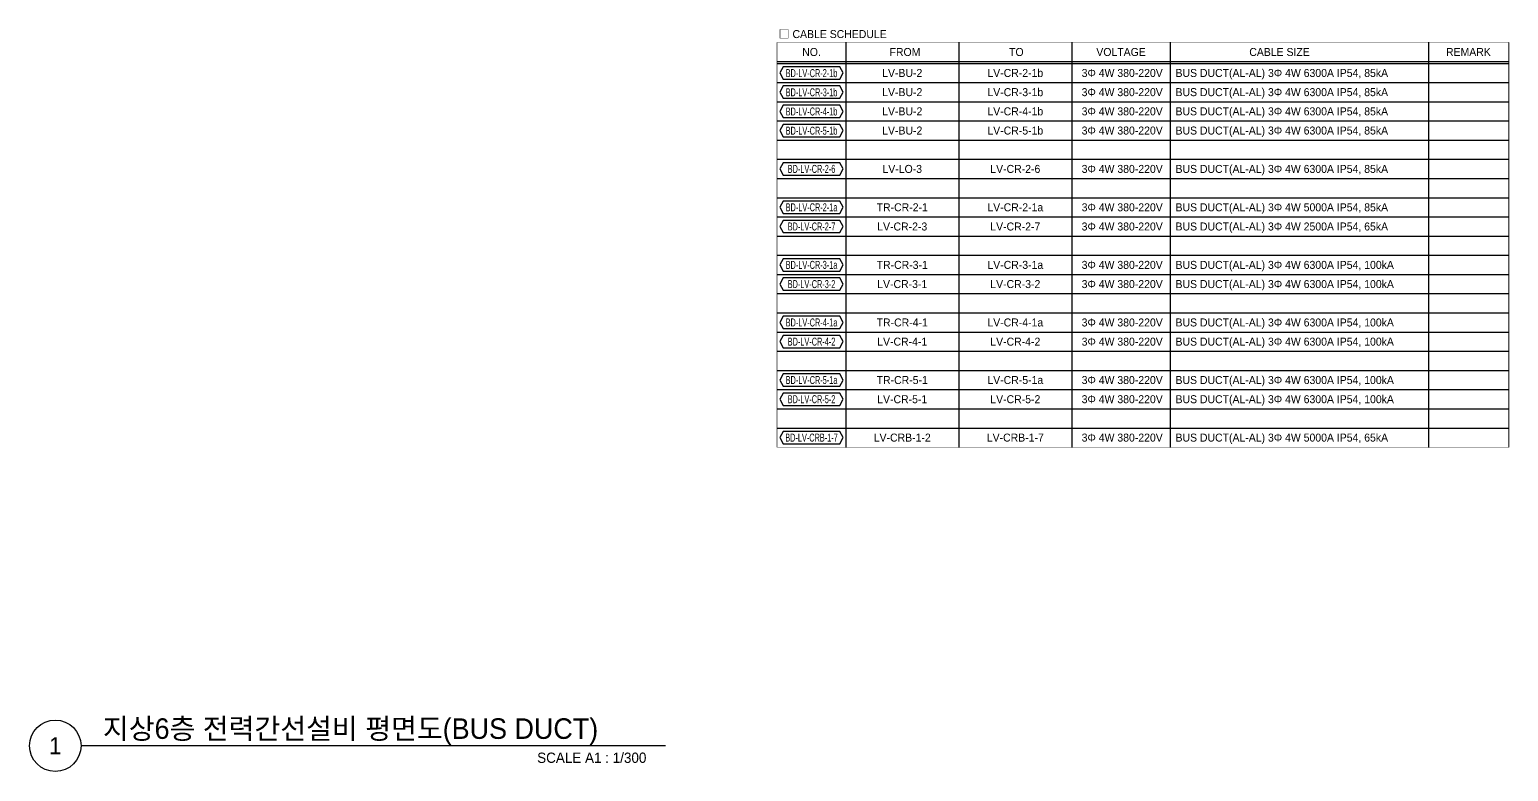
# Model space of a CAD drawing. Header units: millimetres. Extents: x 28486 to 374549, y -351975 to 868946.
# Drawn here: x 84228 to 213597, y 721650 to 786593 of the extents above; entities that cross this region are included whole.
import ezdxf
from ezdxf.enums import TextEntityAlignment as Align

# ---------------------------------------------------------------- set-up
doc = ezdxf.new("R2010")
doc.units = ezdxf.units.MM
doc.header["$LTSCALE"] = 150
for name, color, linetype in [('-----26 Electrical Cable Tray_HV_발전기 B', 103, 'Continuous'), ('-----29 Cable Schedule', 1, 'Continuous'), ('-----29 Indicator', 1, 'Continuous'), ('-----29 주기', 1, 'Continuous'), ('-----30 Text', 2, 'Continuous'), ('-----41 Drawing Title', 2, 'Continuous')]:
    doc.layers.add(name, color=color, linetype=linetype)
doc.styles.add('ELEC', font='')
doc.styles.get('ELEC').set_extended_font_data('Dotum')

msp = doc.modelspace()

# ---------------------------------------------------------------- linework, layer by layer
at = {"layer": '-----29 Cable Schedule', "color": 3}
msp.add_lwpolyline([(149643, 785470), (213597, 785470), (213597, 750034), (149643, 750034)], close=True, dxfattribs=at)
at = {"layer": '-----41 Drawing Title', "color": 7}
msp.add_line((139872, 723900), (88728, 723900), dxfattribs=at)
msp.add_circle((86478, 723900), 2250, dxfattribs=at)

# ---------------------------------------------------------------- texts
at = {"layer": '-----41 Drawing Title', "color": 2, "style": 'ELEC'}
msp.add_text('지상6층 전력간선설비 평면도(BUS DUCT)', height=1800, dxfattribs=at).set_placement((90645, 724500))
at = {"layer": '-----41 Drawing Title', "color": 7, "style": 'ELEC'}
msp.add_text('1', height=1500, dxfattribs=at).set_placement((86478, 723900), align=Align.MIDDLE)
at = {"layer": '-----41 Drawing Title', "style": 'ELEC'}
msp.add_text('SCALE A1 : 1/300', height=900, dxfattribs=at).set_placement((138187, 722400), align=Align.RIGHT)

# ---------------------------------------------------------------- next in the draw order: wipeouts: each hides what was drawn before it
at = {"color": 3}
msp.add_wipeout([(149643, 785470), (213597, 785470), (213597, 750034), (149643, 750034)], dxfattribs=at).dxf.layer = '-----26 Electrical Cable Tray_HV_발전기 B'

# ---------------------------------------------------------------- next in the draw order: linework, layer by layer
at = {"layer": '-----29 Cable Schedule'}
for p, q in [((155623, 785470), (155623, 783634)), ((165514, 785470), (165514, 783634)), ((175406, 785470), (175406, 783634)), ((184017, 785470), (184017, 783634)), ((206597, 785470), (206597, 783634))]:
    msp.add_line(p, q, dxfattribs=at)
at = {"layer": '-----29 Cable Schedule', "color": 3}
for p, q in [((149643, 783790), (213597, 783790)), ((149643, 783634), (213597, 783634))]:
    msp.add_line(p, q, dxfattribs=at)
at = {"layer": '-----29 Cable Schedule', "color": 1}
for p, q in [((155623, 783634), (155623, 750034)), ((165514, 783634), (165514, 750034)), ((175406, 783634), (175406, 750034)), ((184017, 783634), (184017, 750034)), ((206597, 783634), (206597, 750034)), ((149643, 781954), (213597, 781954)), ((149643, 780274), (213597, 780274)), ((149643, 778594), (213597, 778594)), ((149643, 776914), (213597, 776914)), ((149643, 775234), (213597, 775234)), ((149643, 773554), (213597, 773554)), ((149643, 771874), (213597, 771874)), ((149643, 770194), (213597, 770194)), ((149643, 768514), (213597, 768514)), ((149643, 766834), (213597, 766834)), ((149643, 765154), (213597, 765154)), ((149643, 763474), (213597, 763474)), ((149643, 761794), (213597, 761794)), ((149643, 760114), (213597, 760114)), ((149643, 758434), (213597, 758434)), ((149643, 756754), (213597, 756754)), ((149643, 755074), (213597, 755074)), ((149643, 753394), (213597, 753394)), ((149643, 751714), (213597, 751714))]:
    msp.add_line(p, q, dxfattribs=at)
at = {"layer": '-----29 주기', "elevation": 0}
for points in [[(150164, 783333), (149852, 782794), (150164, 782255), (155102, 782255), (155414, 782794), (155102, 783333)], [(150164, 781653), (149852, 781114), (150164, 780575), (155102, 780575), (155414, 781114), (155102, 781653)], [(150164, 779973), (149852, 779434), (150164, 778895), (155102, 778895), (155414, 779434), (155102, 779973)], [(150164, 778293), (149852, 777754), (150164, 777215), (155102, 777215), (155414, 777754), (155102, 778293)], [(150164, 774933), (149852, 774394), (150164, 773855), (155102, 773855), (155414, 774394), (155102, 774933)], [(150164, 771573), (149852, 771034), (150164, 770495), (155102, 770495), (155414, 771034), (155102, 771573)], [(150164, 769893), (149852, 769354), (150164, 768815), (155102, 768815), (155414, 769354), (155102, 769893)], [(150164, 766533), (149852, 765994), (150164, 765455), (155102, 765455), (155414, 765994), (155102, 766533)], [(150164, 764853), (149852, 764314), (150164, 763775), (155102, 763775), (155414, 764314), (155102, 764853)], [(150164, 761493), (149852, 760954), (150164, 760415), (155102, 760415), (155414, 760954), (155102, 761493)], [(150164, 759813), (149852, 759274), (150164, 758735), (155102, 758735), (155414, 759274), (155102, 759813)], [(150164, 756453), (149852, 755914), (150164, 755375), (155102, 755375), (155414, 755914), (155102, 756453)], [(150164, 754773), (149852, 754234), (150164, 753695), (155102, 753695), (155414, 754234), (155102, 754773)], [(150164, 751413), (149852, 750874), (150164, 750335), (155102, 750335), (155414, 750874), (155102, 751413)]]:
    msp.add_lwpolyline(points, close=True, dxfattribs=at)

# ---------------------------------------------------------------- next in the draw order: texts
at = {"layer": '-----29 Indicator', "color": 2, "linetype": 'Continuous', "style": 'ELEC'}
msp.add_text('□ CABLE SCHEDULE', height=700, dxfattribs=at).set_placement((149759, 786199), align=Align.MIDDLE_LEFT)
at = {"layer": '-----30 Text', "style": 'ELEC'}
msp.add_text('NO.', height=700, dxfattribs=at).set_placement((152633, 784630), align=Align.MIDDLE)
for s, p in [('FROM', (160809, 784630)), ('TO', (170549, 784630)), ('VOLTAGE', (179709, 784630)), ('CABLE SIZE', (193574, 784630)), ('REMARK', (210097, 784630)), ('LV-BU-2', (160569, 782794)), ('LV-CR-2-1b', (170460, 782794)), ('3Φ 4W 380-220V', (179811, 782794)), ('LV-BU-2', (160569, 781114)), ('LV-CR-3-1b', (170460, 781114)), ('3Φ 4W 380-220V', (179811, 781114)), ('LV-BU-2', (160569, 779434)), ('LV-CR-4-1b', (170460, 779434)), ('3Φ 4W 380-220V', (179811, 779434)), ('LV-BU-2', (160569, 777754)), ('LV-CR-5-1b', (170460, 777754)), ('3Φ 4W 380-220V', (179811, 777754)), ('LV-LO-3', (160569, 774394)), ('LV-CR-2-6', (170460, 774394)), ('3Φ 4W 380-220V', (179811, 774394)), ('TR-CR-2-1', (160569, 771034)), ('LV-CR-2-1a', (170460, 771034)), ('3Φ 4W 380-220V', (179811, 771034)), ('LV-CR-2-3', (160569, 769354)), ('LV-CR-2-7', (170460, 769354)), ('3Φ 4W 380-220V', (179811, 769354)), ('TR-CR-3-1', (160569, 765994)), ('LV-CR-3-1a', (170460, 765994)), ('3Φ 4W 380-220V', (179811, 765994)), ('LV-CR-3-1', (160569, 764314)), ('LV-CR-3-2', (170460, 764314)), ('3Φ 4W 380-220V', (179811, 764314)), ('TR-CR-4-1', (160569, 760954)), ('LV-CR-4-1a', (170460, 760954)), ('3Φ 4W 380-220V', (179811, 760954)), ('LV-CR-4-1', (160569, 759274)), ('LV-CR-4-2', (170460, 759274)), ('3Φ 4W 380-220V', (179811, 759274)), ('TR-CR-5-1', (160569, 755914)), ('LV-CR-5-1a', (170460, 755914)), ('3Φ 4W 380-220V', (179811, 755914)), ('LV-CR-5-1', (160569, 754234)), ('LV-CR-5-2', (170460, 754234)), ('3Φ 4W 380-220V', (179811, 754234)), ('LV-CRB-1-2', (160569, 750874)), ('LV-CRB-1-7', (170460, 750874)), ('3Φ 4W 380-220V', (179811, 750874))]:
    msp.add_text(s, height=700, dxfattribs=at).set_placement(p, align=Align.MIDDLE_CENTER)
at = {"layer": '-----30 Text', "linetype": 'Continuous', "style": 'ELEC', "width": 0.6}
for s, p in [('BD-LV-CR-2-1b', (152633, 782794)), ('BD-LV-CR-3-1b', (152633, 781114)), ('BD-LV-CR-4-1b', (152633, 779434)), ('BD-LV-CR-5-1b', (152633, 777754)), ('BD-LV-CR-2-6', (152633, 774394)), ('BD-LV-CR-2-1a', (152633, 771034)), ('BD-LV-CR-2-7', (152633, 769354)), ('BD-LV-CR-3-1a', (152633, 765994)), ('BD-LV-CR-3-2', (152633, 764314)), ('BD-LV-CR-4-1a', (152633, 760954)), ('BD-LV-CR-4-2', (152633, 759274)), ('BD-LV-CR-5-1a', (152633, 755914)), ('BD-LV-CR-5-2', (152633, 754234)), ('BD-LV-CRB-1-7', (152633, 750874))]:
    msp.add_text(s, height=700, dxfattribs=at).set_placement(p, align=Align.MIDDLE)
at = {"layer": '-----30 Text', "style": 'ELEC'}
for s, p in [('BUS DUCT(AL-AL) 3Φ 4W 6300A IP54, 85kA', (184474, 782794)), ('BUS DUCT(AL-AL) 3Φ 4W 6300A IP54, 85kA', (184474, 781114)), ('BUS DUCT(AL-AL) 3Φ 4W 6300A IP54, 85kA', (184474, 779434)), ('BUS DUCT(AL-AL) 3Φ 4W 6300A IP54, 85kA', (184474, 777754)), ('BUS DUCT(AL-AL) 3Φ 4W 6300A IP54, 85kA', (184474, 774394)), ('BUS DUCT(AL-AL) 3Φ 4W 5000A IP54, 85kA', (184474, 771034)), ('BUS DUCT(AL-AL) 3Φ 4W 2500A IP54, 65kA', (184474, 769354)), ('BUS DUCT(AL-AL) 3Φ 4W 6300A IP54, 100kA', (184474, 765994)), ('BUS DUCT(AL-AL) 3Φ 4W 6300A IP54, 100kA', (184474, 764314)), ('BUS DUCT(AL-AL) 3Φ 4W 6300A IP54, 100kA', (184474, 760954)), ('BUS DUCT(AL-AL) 3Φ 4W 6300A IP54, 100kA', (184474, 759274)), ('BUS DUCT(AL-AL) 3Φ 4W 6300A IP54, 100kA', (184474, 755914)), ('BUS DUCT(AL-AL) 3Φ 4W 6300A IP54, 100kA', (184474, 754234)), ('BUS DUCT(AL-AL) 3Φ 4W 5000A IP54, 65kA', (184474, 750874))]:
    msp.add_text(s, height=700, dxfattribs=at).set_placement(p, align=Align.MIDDLE_LEFT)

doc.saveas('drawing.dxf')
